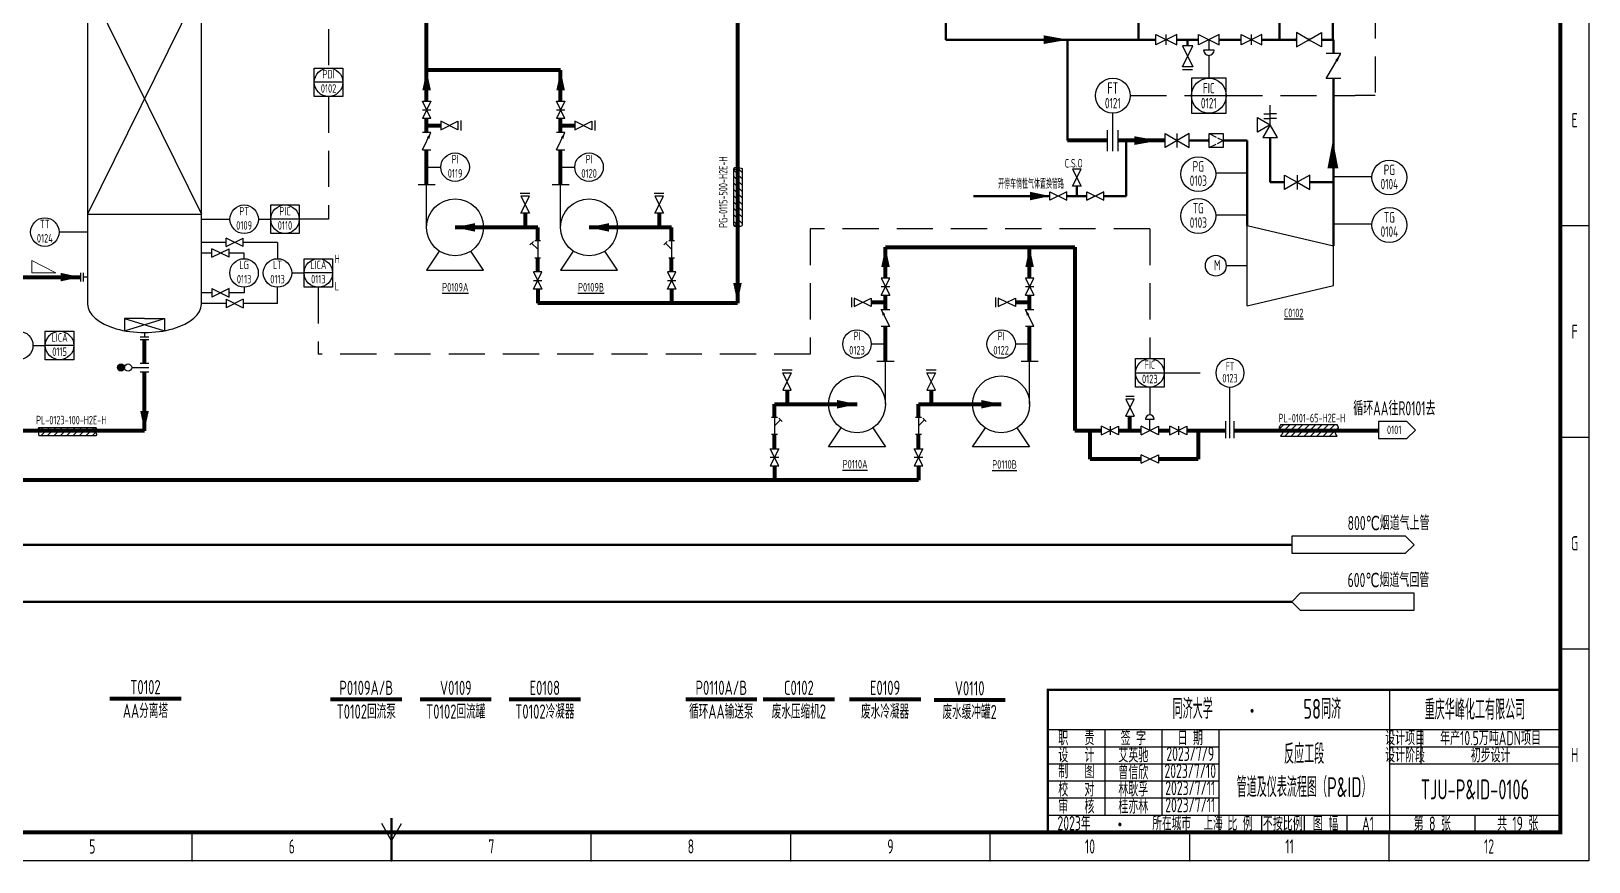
# Model space of a CAD drawing. Header units: millimetres. Extents: x 453 to 7190, y 523 to 4294.
# Drawn here: x 6643 to 7190, y 2905 to 3196 of the extents above; entities that cross this region are included whole.
import ezdxf
from ezdxf.enums import TextEntityAlignment as Align

# ---------------------------------------------------------------- set-up
doc = ezdxf.new("R2010")
doc.units = ezdxf.units.MM
doc.linetypes.add('DASHED', pattern=[19.05, 12.7, -6.35])
for name, color, linetype, lineweight in [('01-主物流线-粗实线', 134, 'Continuous', 80), ('01-文本 @ 1', 7, 'Continuous', 25), ('02-次要物流线-中粗线', 30, 'Continuous', 40), ('03-设备外轮廓线-细实线', 7, 'Continuous', 25), ('04-设备内部件-细实线', 170, 'Continuous', 25), ('05-图框与标题栏', 7, 'Continuous', 25), ('06-公用工程-中、低压蒸汽与凝水回管', 14, 'Continuous', 40), ('07-公用工程-氮气或空气与回管', 241, 'Continuous', 40), ('07-箭头', 7, 'Continuous', 25), ('09-文本', 7, 'Continuous', 25), ('10-流股接续标志', 7, 'Continuous', 25), ('10-阀门', 102, 'Continuous', 25), ('11-文本', 7, 'Continuous', 25), ('11-管道组合号', 50, 'Continuous', 15), ('12-仪表', 190, 'Continuous', 25), ('12-信号线', 226, 'DASHED', 25), ('12-设备位号线', 7, 'Continuous', 80), ('13-电动气动信号线', 226, 'DASHED', 25), ('14-箭头', 7, 'Continuous', 25), ('15-仪表', 190, 'Continuous', 25), ('15-文本', 7, 'Continuous', 15), ('15-文本 @ 1', 7, 'Continuous', 15), ('16-阀门与管件', 102, 'Continuous', 25), ('9-文本', 7, 'Continuous', 15), ('A主物流', 134, 'Continuous', 80), ('A仪表', 190, 'Continuous', 25), ('A控制线', 226, 'DASHED', 25), ('A设备轮廓', 7, 'Continuous', 25)]:
    doc.layers.add(name, color=color, linetype=linetype, lineweight=lineweight)
doc.layers.add('TITLE', color=7, linetype='Continuous')
doc.styles.add('3-gbcbig', font='gbenor.shx', dxfattribs={"width": 0.7, "height": 3, "bigfont": 'gbcbig.shx'})
doc.styles.add('5-gbcbig', font='gbenor.shx', dxfattribs={"width": 0.7, "height": 5, "bigfont": 'gbcbig.shx'})
doc.styles.add('7-gbcbig', font='gbenor.shx', dxfattribs={"width": 0.7, "height": 7, "bigfont": 'gbcbig.shx'})
doc.styles.add('EQ55', font='gbenor.shx', dxfattribs={"width": 0.75, "height": 5, "bigfont": 'gbcbig.shx'})
doc.styles.get("Standard").update_dxf_attribs({"font": 'arial.ttf'})
doc.styles.add('卷心菜', font='gbenor.shx', dxfattribs={"width": 0.75, "bigfont": 'gbcbig.shx'})
doc.styles.add('头号烷家', font='gbenor.shx', dxfattribs={"width": 0.75, "height": 3, "bigfont": 'gbcbig.shx'})
doc.styles.add('工程字', font='gbenor.shx', dxfattribs={"bigfont": 'gbcbig.shx'})

# ---------------------------------------------------------------- blocks, each defined once
blk = doc.blocks.new('管道组合号')
at = {"layer": '11-管道组合号', "style": '头号烷家', "width": 0.75}
blk.add_attdef('管道组合号', (-4.3, 3.13), '', height=3, dxfattribs=at)
blk = doc.blocks.new('就地安装仪表')
at = {"layer": '12-仪表', "ltscale": 0.25}
blk.add_circle((0, -5), 5, dxfattribs=at)
at = {"layer": '15-文本', "style": '工程字', "width": 0.75}
blk.add_attdef('仪表名称', text='', height=3, dxfattribs=at).set_placement((0, -4.29), align=Align.CENTER)
blk.add_attdef('仪表编号', text='', height=3, dxfattribs=at).set_placement((0, -5.39), align=Align.TOP_CENTER)
blk = doc.blocks.new('*U188')
at = {"layer": '10-阀门'}
ref = blk.add_blockref('就地安装仪表', (7063.63, 3081.38), dxfattribs=dict(at, xscale=-1))
ref.add_attrib('仪表名称', 'FT', dxfattribs={"layer": '15-文本 @ 1', "height": 3, "style": '工程字', "width": 0.75}).set_placement((7063.63, 3077.09), align=Align.CENTER)
ref.add_attrib('仪表编号', '0123', dxfattribs={"layer": '15-文本 @ 1', "height": 3, "style": '工程字', "width": 0.75}).set_placement((7063.63, 3075.99), align=Align.TOP_CENTER)
blk = doc.blocks.new('*U220')
at = {"layer": '13-电动气动信号线'}
ref = blk.add_blockref('就地安装仪表', (7052.5, 3152.22), dxfattribs=dict(at, xscale=1.22131819118647, yscale=1.22131819118647, zscale=1.22131819118647))
ref.add_attrib('仪表名称', 'PG', dxfattribs={"layer": '15-文本 @ 1', "height": 3.664, "style": '工程字', "width": 0.75}).set_placement((7052.5, 3146.99), align=Align.CENTER)
ref.add_attrib('仪表编号', '0103', dxfattribs={"layer": '15-文本 @ 1', "height": 3.664, "style": '工程字', "width": 0.75}).set_placement((7052.5, 3145.64), align=Align.TOP_CENTER)
blk = doc.blocks.new('*U221')
at = {"layer": '13-电动气动信号线'}
ref = blk.add_blockref('就地安装仪表', (7119.6, 3151.03), dxfattribs=dict(at, xscale=1.22131819118647, yscale=1.22131819118647, zscale=1.22131819118647))
ref.add_attrib('仪表名称', 'PG', dxfattribs={"layer": '15-文本 @ 1', "height": 3.664, "style": '工程字', "width": 0.75}).set_placement((7119.6, 3145.8), align=Align.CENTER)
ref.add_attrib('仪表编号', '0104', dxfattribs={"layer": '15-文本 @ 1', "height": 3.664, "style": '工程字', "width": 0.75}).set_placement((7119.6, 3144.45), align=Align.TOP_CENTER)
blk = doc.blocks.new('*U222')
at = {"layer": '13-电动气动信号线'}
ref = blk.add_blockref('就地安装仪表', (7052.5, 3137.52), dxfattribs=dict(at, xscale=1.22131819118647, yscale=1.22131819118647, zscale=1.22131819118647))
ref.add_attrib('仪表名称', 'TG', dxfattribs={"layer": '15-文本 @ 1', "height": 3.664, "style": '工程字', "width": 0.75}).set_placement((7052.5, 3132.28), align=Align.CENTER)
ref.add_attrib('仪表编号', '0103', dxfattribs={"layer": '15-文本 @ 1', "height": 3.664, "style": '工程字', "width": 0.75}).set_placement((7052.5, 3130.93), align=Align.TOP_CENTER)
blk = doc.blocks.new('*U223')
at = {"layer": '13-电动气动信号线'}
ref = blk.add_blockref('就地安装仪表', (7119.6, 3134.35), dxfattribs=dict(at, xscale=1.22131819118647, yscale=1.22131819118647, zscale=1.22131819118647))
ref.add_attrib('仪表名称', 'TG', dxfattribs={"layer": '15-文本 @ 1', "height": 3.664, "style": '工程字', "width": 0.75}).set_placement((7119.6, 3129.11), align=Align.CENTER)
ref.add_attrib('仪表编号', '0104', dxfattribs={"layer": '15-文本 @ 1', "height": 3.664, "style": '工程字', "width": 0.75}).set_placement((7119.6, 3127.76), align=Align.TOP_CENTER)
blk = doc.blocks.new('箭头')
at = {"layer": '07-箭头'}
blk.add_lwpolyline([(0, 0, 0, 2.5, 0), (-7, 0, 2.5, 2.5, 0)], format="xyseb", dxfattribs=at)

msp = doc.modelspace()

# ---------------------------------------------------------------- hatches: boundary and pattern name
at = {"layer": '16-阀门与管件'}
msp.add_hatch(color=256, dxfattribs=at).paths.add_polyline_path([(6675.38, 3078.22, 1), (6672.88, 3078.22, 1)])
at = {"layer": 'A设备轮廓', "ltscale": 0.25}
h = msp.add_hatch(dxfattribs=at)
h.set_pattern_fill('ANSI31', color=256, scale=0.5, angle=180, style=0)
h.set_pattern_definition([(225, (8921.2184, 5716.3418), (1.122532, -1.122532), [])])
edge = h.paths.add_edge_path()
edge.add_spline(control_points=[(7081.31, 3058.09), (7081.01, 3057.56), (7080.41, 3056.46), (7082.69, 3055.58), (7081.76, 3054.58), (7081.31, 3054.09)], knot_values=[0, 0, 0, 0, 1.52304, 3.144702, 4.721047, 4.721047, 4.721047, 4.721047], degree=3, periodic=0)
edge.add_line((7081.31, 3054.09), (7101.31, 3054.09))
edge.add_spline(control_points=[(7101.31, 3054.09), (7100.95, 3054.58), (7100.2, 3055.59), (7102.09, 3056.64), (7101.55, 3057.64), (7101.31, 3058.09)], knot_values=[0, 0, 0, 0, 1.52304, 3.144702, 4.487312, 4.487312, 4.487312, 4.487312], degree=3, periodic=0)
edge.add_line((7101.31, 3058.09), (7081.31, 3058.09))

# ---------------------------------------------------------------- linework, layer by layer
for p, q in [((6659.88, 3111.46), (6659.88, 3108.46)), ((6660.88, 3111.46), (6660.88, 3108.46)), ((6662.38, 3109.96), (6660.88, 3109.96)), ((6680.88, 3089.02), (6683.88, 3089.02)), ((6680.88, 3088.02), (6683.88, 3088.02)), ((6682.38, 3090.52), (6682.38, 3089.02)), ((7125.77, 3059.3), (7115.77, 3059.3)), ((7115.77, 3059.3), (7115.77, 3053.3)), ((7128.77, 3056.3), (7125.77, 3059.3)), ((7115.77, 3053.3), (7125.77, 3053.3)), ((7125.77, 3053.3), (7128.77, 3056.3))]:
    msp.add_line(p, q)
for points in [[(7099.74, 3148.14, 3.76, 0, 0), (7099.74, 3157.91, 0, 0, 0)], [(7099.8, 3148.14, 3.76, 0, 0), (7099.8, 3157.91, 0, 0, 0)]]:
    msp.add_lwpolyline(points, format="xyseb")
at = {"layer": '01-主物流线-粗实线'}
for p, q in [((6890.64, 3212.44), (6890.64, 3100.78)), ((6781.47, 3182.54), (6781.47, 3202.15)), ((7041.21, 3193.3), (7041.26, 3193.3)), ((7086.81, 3193.3), (7086.96, 3193.3)), ((7091.35, 3193.3), (7091.39, 3193.3)), ((6781.47, 3171.67), (6781.47, 3182.54)), ((6828.53, 3182.54), (6781.47, 3182.54)), ((6828.53, 3171.67), (6828.53, 3182.54)), ((6781.47, 3160.67), (6781.47, 3165.67)), ((6781.47, 3163.17), (6786.47, 3163.17)), ((6828.53, 3160.67), (6828.53, 3165.67)), ((6828.53, 3163.17), (6833.53, 3163.17)), ((6781.47, 3142.41), (6781.47, 3154.67)), ((6828.53, 3142.41), (6828.53, 3154.67)), ((6816.06, 3132.41), (6816.06, 3127.41)), ((6863.12, 3132.41), (6863.12, 3127.41)), ((6820.47, 3127.41), (6791.47, 3127.41)), ((6820.47, 3122.78), (6820.47, 3127.41)), ((6867.53, 3127.41), (6838.53, 3127.41)), ((6867.53, 3122.78), (6867.53, 3127.41)), ((6942.64, 3109.59), (6942.64, 3120.46)), ((6942.64, 3120.46), (6993.25, 3120.46)), ((6993.25, 3109.59), (6993.25, 3120.46)), ((6993.25, 3120.46), (7009.18, 3120.46)), ((7009.18, 3120.46), (7009.18, 3056.12)), ((6820.47, 3111.78), (6820.47, 3116.78)), ((6867.53, 3111.78), (6867.53, 3116.78)), ((6603.76, 3109.96), (6659.88, 3109.96)), ((6820.47, 3105.78), (6820.47, 3100.78)), ((6867.53, 3105.78), (6867.53, 3100.78)), ((6942.64, 3098.59), (6942.64, 3103.59)), ((6993.25, 3098.59), (6993.25, 3103.59)), ((6890.64, 3100.78), (6820.47, 3100.78)), ((6942.64, 3101.09), (6937.64, 3101.09)), ((6993.25, 3101.09), (6988.25, 3101.09)), ((6942.64, 3080.34), (6942.64, 3092.59)), ((6993.25, 3080.34), (6993.25, 3092.59)), ((6682.38, 3079.72), (6682.38, 3088.02)), ((6682.38, 3055.96), (6682.38, 3076.72)), ((6908.06, 3070.34), (6908.06, 3065.34)), ((6958.66, 3070.34), (6958.66, 3065.34)), ((6903.64, 3060.71), (6903.64, 3065.34)), ((6903.64, 3065.34), (6932.64, 3065.34)), ((6954.25, 3060.71), (6954.25, 3065.34)), ((6954.25, 3065.34), (6983.25, 3065.34)), ((7028.49, 3056.12), (7028.49, 3061.12)), ((6682.38, 3055.96), (6605.37, 3055.96)), ((6903.64, 3049.71), (6903.64, 3054.71)), ((6954.25, 3049.71), (6954.25, 3054.71)), ((7009.18, 3056.12), (7018.49, 3056.12)), ((7014.49, 3046.12), (7014.49, 3056.12)), ((7024.49, 3056.12), (7032.49, 3056.12)), ((7038.49, 3056.12), (7042.49, 3056.12)), ((7048.49, 3056.12), (7052.49, 3056.12)), ((7048.49, 3056.12), (7062.07, 3056.12)), ((7052.49, 3056.12), (7052.49, 3046.12)), ((7065.13, 3056.12), (7115.69, 3056.12)), ((6903.64, 3043.71), (6903.64, 3038.71)), ((6954.25, 3043.71), (6954.25, 3038.71)), ((7032.49, 3046.12), (7014.49, 3046.12)), ((7052.49, 3046.12), (7038.49, 3046.12)), ((6954.25, 3038.71), (6603.68, 3038.71))]:
    msp.add_line(p, q, dxfattribs=at)
at = {"layer": '02-次要物流线-中粗线'}
for p, q in [((6963.86, 3193.29), (6963.86, 3299.15)), ((7099.97, 3220.8), (7099.8, 3193.29)), ((7031.47, 3193.29), (7031.47, 3211.61)), ((7080.96, 3193.29), (7080.96, 3211.61)), ((7028.08, 3193.29), (6963.86, 3193.29)), ((7006.61, 3193.29), (7006.61, 3157.87)), ((7028.08, 3193.29), (7037.57, 3193.29)), ((7044.9, 3193.29), (7052.55, 3193.29)), ((7048.74, 3191.11), (7048.74, 3193.29)), ((7059.88, 3193.29), (7067.53, 3193.29)), ((7086.96, 3193.29), (7074.85, 3193.29)), ((7084.05, 3193.29), (7086.96, 3193.29)), ((7095.77, 3193.29), (7099.8, 3193.29)), ((7099.97, 3193.29), (7099.97, 3188.44)), ((7099.97, 3120.98), (7099.97, 3179.62)), ((7056.31, 3157.87), (7049.33, 3157.87)), ((7069.63, 3157.87), (7061.2, 3157.87)), ((7069.38, 3157.87), (7061.2, 3157.87)), ((7069.63, 3157.87), (7069.63, 3146.51)), ((7077.74, 3143.23), (7077.74, 3159.01)), ((7069.63, 3146.51), (7069.63, 3128.04)), ((7082.83, 3143.23), (7077.74, 3143.23)), ((7099.97, 3143.23), (7091.65, 3143.23))]:
    msp.add_line(p, q, dxfattribs=at)
at = {"layer": '02-次要物流线-中粗线', "lineweight": 80, "ltscale": 0.5}
for p, q in [((7020.65, 3157.87), (7006.61, 3157.87)), ((7040.87, 3157.87), (7024.31, 3157.87))]:
    msp.add_line(p, q, dxfattribs=at)
at = {"layer": '03-设备外轮廓线-细实线'}
for p, q in [((6662.38, 3335.52), (6662.38, 3100.52)), ((6702.38, 3100.52), (6702.38, 3335.52)), ((6778.47, 3142.41), (6784.47, 3142.41)), ((6781.47, 3127.41), (6781.47, 3142.41)), ((6825.53, 3142.41), (6831.53, 3142.41)), ((6828.53, 3127.41), (6828.53, 3142.41)), ((6785.93, 3119.09), (6781.47, 3112.41)), ((6801.47, 3112.41), (6797.02, 3119.09)), ((6832.99, 3119.09), (6828.53, 3112.41)), ((6848.53, 3112.41), (6844.08, 3119.09)), ((6781.47, 3112.41), (6801.47, 3112.41)), ((6828.53, 3112.41), (6848.53, 3112.41)), ((6945.64, 3080.34), (6939.64, 3080.34)), ((6942.64, 3065.34), (6942.64, 3080.34)), ((6996.25, 3080.34), (6990.25, 3080.34)), ((6993.25, 3065.34), (6993.25, 3080.34)), ((6922.64, 3050.34), (6927.09, 3057.02)), ((6938.19, 3057.02), (6942.64, 3050.34)), ((6973.25, 3050.34), (6977.7, 3057.02)), ((6988.79, 3057.02), (6993.25, 3050.34)), ((6942.64, 3050.34), (6922.64, 3050.34)), ((6993.25, 3050.34), (6973.25, 3050.34))]:
    msp.add_line(p, q, dxfattribs=at)
for centre in [(6791.47, 3127.41), (6838.53, 3127.41), (6932.64, 3065.34), (6983.25, 3065.34)]:
    msp.add_circle(centre, 10, dxfattribs=at)
msp.add_ellipse((6682.38, 3100.52), major_axis=(-20, 0), ratio=0.5, start_param=0, end_param=3.141593, dxfattribs=at)
at = {"layer": '04-设备内部件-细实线'}
for p, q in [((6662.38, 3213.05), (6702.38, 3132.01)), ((6702.38, 3213.05), (6662.38, 3132.01)), ((6662.38, 3132.01), (6702.38, 3132.01)), ((6682.38, 3095.42), (6675.38, 3095.42)), ((6675.38, 3095.42), (6675.38, 3091.15)), ((6675.38, 3091.15), (6689.38, 3095.42)), ((6675.38, 3095.42), (6689.38, 3091.15)), ((6682.38, 3095.42), (6689.38, 3095.42)), ((6689.38, 3095.42), (6689.38, 3091.15))]:
    msp.add_line(p, q, dxfattribs=at)
at = {"layer": '05-图框与标题栏'}
for p, q in [((7189.67, 3127.91), (7179.67, 3127.91)), ((7189.67, 3053.66), (7179.67, 3053.66)), ((7189.67, 2979.41), (7179.67, 2979.41)), ((7119.67, 2965.16), (7119.67, 2915.16)), ((6999.67, 2951.16), (7179.67, 2951.16)), ((7019.67, 2951.16), (7019.67, 2921.16)), ((7039.67, 2951.16), (7039.67, 2921.16)), ((7059.67, 2951.16), (7059.67, 2915.16)), ((7130.67, 2951.16), (7130.67, 2939.16)), ((6999.67, 2945.16), (7059.67, 2945.16)), ((7119.67, 2945.16), (7179.67, 2945.16)), ((6999.67, 2939.16), (7059.67, 2939.16)), ((7119.67, 2939.16), (7179.67, 2939.16)), ((6999.67, 2933.16), (7059.67, 2933.16)), ((6999.67, 2927.16), (7059.67, 2927.16)), ((6769.17, 2912.16), (6765.7, 2918.16)), ((6769.17, 2912.16), (6772.63, 2918.16)), ((6999.67, 2921.16), (7179.67, 2921.16)), ((7074.67, 2921.16), (7074.67, 2915.16)), ((7089.67, 2921.16), (7089.67, 2915.16)), ((7104.67, 2921.16), (7104.67, 2915.16)), ((7149.67, 2921.16), (7149.67, 2915.16)), ((6699.08, 2905.16), (6699.08, 2915.16)), ((6839.25, 2905.16), (6839.25, 2915.16)), ((6909.33, 2905.16), (6909.33, 2915.16)), ((6979.42, 2905.16), (6979.42, 2915.16)), ((7049.5, 2905.16), (7049.5, 2915.16)), ((7119.58, 2905.16), (7119.58, 2915.16))]:
    msp.add_line(p, q, dxfattribs=at)
at = {"layer": '05-图框与标题栏', "const_width": 1.4}
msp.add_lwpolyline([(6373.67, 3489.16), (6373.67, 2915.16), (7179.67, 2915.16), (7179.67, 3489.16)], close=True, dxfattribs=at)
at = {"layer": '05-图框与标题栏', "const_width": 0.8}
for points in [[(7179.67, 2965.16), (6999.67, 2965.16), (6999.67, 2915.16)], [(6769.17, 2905.16), (6769.17, 2920.16)]]:
    msp.add_lwpolyline(points, dxfattribs=at)
at = {"layer": '05-图框与标题栏'}
for p in [(7189.67, 3127.91), (7189.67, 3053.66), (7189.67, 2979.41), (6699.08, 2905.16), (6769.17, 2905.16), (6839.25, 2905.16), (6909.33, 2905.16), (6979.42, 2905.16), (7049.5, 2905.16), (7119.58, 2905.16)]:
    msp.add_point(p, dxfattribs=at)
at = {"layer": '06-公用工程-中、低压蒸汽与凝水回管'}
for p, q in [((6466.26, 3016.05), (7085.32, 3016.05)), ((6466.26, 2996.05), (7085.32, 2996.05))]:
    msp.add_line(p, q, dxfattribs=at)
at = {"layer": '07-公用工程-氮气或空气与回管'}
for p, q in [((7027.2, 3157.87), (7027.2, 3138.41)), ((7009.85, 3138.41), (7009.85, 3141.9)), ((6973.52, 3138.41), (7000.36, 3138.41)), ((7006.36, 3138.41), (7013.34, 3138.41)), ((7019.34, 3138.41), (7027.2, 3138.41))]:
    msp.add_line(p, q, dxfattribs=at)
at = {"layer": '10-流股接续标志'}
for p, q in [((7125.32, 3019.05), (7085.32, 3019.05)), ((7085.32, 3019.05), (7085.32, 3013.05)), ((7128.32, 3016.05), (7125.32, 3019.05)), ((7125.32, 3013.05), (7128.32, 3016.05)), ((7085.32, 3013.05), (7125.32, 3013.05)), ((7088.32, 2999.05), (7085.32, 2996.05)), ((7128.32, 2999.05), (7088.32, 2999.05)), ((7128.32, 2993.05), (7128.32, 2999.05)), ((7085.32, 2996.05), (7088.32, 2993.05)), ((7088.32, 2993.05), (7128.32, 2993.05))]:
    msp.add_line(p, q, dxfattribs=at)
at = {"layer": '10-阀门'}
for p, q in [((7044.9, 3195.12), (7037.57, 3191.46)), ((7037.57, 3191.46), (7037.57, 3195.12)), ((7037.57, 3195.12), (7044.9, 3191.46)), ((7041.24, 3191.46), (7041.24, 3195.12)), ((7044.9, 3191.46), (7044.9, 3195.12)), ((7059.88, 3195.12), (7052.55, 3191.46)), ((7052.55, 3191.46), (7052.55, 3195.12)), ((7052.55, 3195.12), (7059.88, 3191.46)), ((7059.88, 3191.46), (7059.88, 3195.12)), ((7067.53, 3195.12), (7074.85, 3191.46)), ((7074.85, 3195.12), (7067.53, 3191.46)), ((7067.53, 3191.46), (7067.53, 3195.12)), ((7071.19, 3191.46), (7071.19, 3195.12)), ((7074.85, 3191.46), (7074.85, 3195.12)), ((7046.91, 3191.11), (7050.57, 3183.78)), ((7046.91, 3183.78), (7050.57, 3191.11)), ((7050.57, 3191.11), (7046.91, 3191.11)), ((7058.05, 3189.62), (7054.38, 3189.62)), ((7056.21, 3193.29), (7056.21, 3189.62)), ((7050.57, 3183.78), (7046.91, 3183.78)), ((7077.74, 3163.41), (7077.74, 3170.29)), ((7075.53, 3167.24), (7077.74, 3167.24)), ((7075.53, 3165.64), (7077.74, 3165.64)), ((7079.95, 3167.24), (7077.74, 3167.24)), ((7079.95, 3165.64), (7077.74, 3165.64)), ((7040.87, 3160.31), (7049.33, 3155.43)), ((7049.33, 3160.31), (7040.87, 3155.43)), ((7040.87, 3155.43), (7040.87, 3160.31)), ((7045.1, 3155.43), (7045.1, 3160.31)), ((7049.33, 3155.43), (7049.33, 3160.31)), ((7056.31, 3155.43), (7056.31, 3160.31)), ((7056.31, 3160.31), (7061.2, 3160.31)), ((7056.31, 3160.31), (7058.75, 3159.09)), ((7059.25, 3158.84), (7061.2, 3157.87)), ((7059.25, 3156.89), (7061.2, 3157.87)), ((7061.2, 3160.31), (7061.2, 3155.43)), ((7056.31, 3155.43), (7058.75, 3156.65)), ((7061.2, 3155.43), (7056.31, 3155.43)), ((7087.24, 3145.78), (7087.24, 3140.69))]:
    msp.add_line(p, q, dxfattribs=at)
for points in [[(7086.96, 3190.74), (7091.37, 3193.29), (7086.96, 3195.83)], [(7095.77, 3190.74), (7091.37, 3193.29), (7095.77, 3195.83)], [(7073.33, 3165.96), (7077.74, 3163.41), (7073.33, 3160.87)], [(7080.29, 3159.01), (7077.74, 3163.41), (7075.19, 3159.01)], [(7082.83, 3145.78), (7087.24, 3143.23), (7082.83, 3140.69)], [(7091.65, 3145.78), (7087.24, 3143.23), (7091.65, 3140.69)]]:
    msp.add_lwpolyline(points, close=True, dxfattribs=at)
for points in [[(7099.97, 3184.03), (7102.52, 3188.44), (7097.43, 3188.44)], [(7102.52, 3179.62), (7097.43, 3179.62), (7099.97, 3184.03)]]:
    msp.add_lwpolyline(points, dxfattribs=at)
msp.add_lwpolyline([(7101.04, 3185.87, 0.977, 0, 0), (7102.52, 3188.44, 0, 0, 0)], format="xyseb", dxfattribs=at)
msp.add_arc((7056.21, 3189.62), 1.83, 180, 0, dxfattribs=at)
at = {"layer": '11-文本'}
for p, q in [((6889.32, 3128.04), (6889.32, 3148.04)), ((6892.32, 3144.48), (6889.32, 3147.48)), ((6892.32, 3146.73), (6891.03, 3148)), ((6892.32, 3148.04), (6892.32, 3128.04)), ((6892.32, 3142.24), (6889.32, 3145.24)), ((6892.32, 3139.99), (6889.32, 3142.99)), ((6892.32, 3137.75), (6889.32, 3140.75)), ((6892.32, 3135.5), (6889.32, 3138.5)), ((6892.32, 3133.26), (6889.32, 3136.26)), ((6892.32, 3131.01), (6889.32, 3134.01)), ((6892.32, 3128.77), (6889.32, 3131.77)), ((6890.41, 3128.42), (6889.32, 3129.52)), ((6645.29, 3057.23), (6665.29, 3057.23)), ((6665.29, 3054.23), (6645.29, 3054.23)), ((6645.67, 3056.14), (6646.76, 3057.23)), ((6646.01, 3054.23), (6649.01, 3057.23)), ((6648.25, 3054.23), (6651.25, 3057.23)), ((6650.5, 3054.23), (6653.5, 3057.23)), ((6652.74, 3054.23), (6655.74, 3057.23)), ((6654.99, 3054.23), (6657.99, 3057.23)), ((6657.23, 3054.23), (6660.23, 3057.23)), ((6659.48, 3054.23), (6662.48, 3057.23)), ((6661.72, 3054.23), (6664.72, 3057.23)), ((6663.97, 3054.23), (6665.24, 3055.52))]:
    msp.add_line(p, q, dxfattribs=at)
for centre, radius, start, end in [((6890.15, 3146.95), 1.37, 49.9929, 127.2624), ((6890.29, 3129.19), 1.5, 229.5631, 305.9037), ((6646.43, 3056.26), 1.5, 139.5631, 215.9037), ((6664.19, 3056.4), 1.37, 319.9929, 37.2624)]:
    msp.add_arc(centre, radius, start, end, dxfattribs=at)
for points in [[(6889.32, 3148.04), (6889.79, 3147.69), (6890.71, 3147.52), (6891.43, 3148.5), (6892.14, 3148.22), (6892.32, 3148.04)], [(6665.29, 3057.23), (6664.93, 3056.76), (6664.77, 3055.84), (6665.75, 3055.12), (6665.46, 3054.41), (6665.29, 3054.23)]]:
    msp.add_open_spline(points, degree=3, knots=[0, 0, 0, 0, 1.367527, 2.619727, 3.553416, 3.553416, 3.553416, 3.553416], dxfattribs=at)
for points in [[(6889.32, 3128.04), (6890.47, 3128.4), (6891.4, 3127.86), (6892.32, 3128.04)], [(6645.29, 3057.23), (6645.65, 3056.08), (6645.11, 3055.14), (6645.29, 3054.23)]]:
    msp.add_spline(points, degree=3, dxfattribs=at)
at = {"layer": '11-管道组合号'}
for p, q in [((6642.77, 3111.44), (6642.77, 3115.74)), ((6642.77, 3115.74), (6651.27, 3111.44)), ((6651.27, 3111.44), (6642.77, 3111.44))]:
    msp.add_line(p, q, dxfattribs=at)
at = {"layer": '12-仪表'}
for p, q in [((7056.21, 3187.79), (7056.22, 3179.75)), ((7035.49, 3071.38), (7035.49, 3061.62)), ((7063.63, 3053.4), (7063.63, 3071.38)), ((7062.13, 3053.4), (7062.13, 3059.4)), ((7065.13, 3053.4), (7065.13, 3059.4))]:
    msp.add_line(p, q, dxfattribs=at)
at = {"layer": '12-信号线'}
for p, q in [((6747.03, 3368.46), (6747.03, 3183.35)), ((7114.62, 3244.55), (7114.62, 3173.65)), ((6747.03, 3173.35), (6747.03, 3130.28)), ((7062.32, 3173.65), (7107.55, 3173.65)), ((7114.62, 3173.65), (7107.55, 3173.65)), ((6722.38, 3130.28), (6726.72, 3130.28)), ((6747.03, 3130.28), (6737.03, 3130.28)), ((6734.1, 3111.42), (6738.43, 3111.42)), ((6743.43, 3106.42), (6743.43, 3082.92)), ((6916.23, 3082.92), (6743.43, 3082.92))]:
    msp.add_line(p, q, dxfattribs=at)
at = {"layer": '12-设备位号线'}
for p, q in [((6695.21, 2961.93), (6670.21, 2961.93)), ((6772.76, 2961.68), (6747.76, 2961.68)), ((6804.18, 2961.68), (6779.18, 2961.68)), ((6835.48, 2961.68), (6810.48, 2961.68)), ((6897.47, 2961.68), (6872.47, 2961.68)), ((6924.71, 2961.68), (6899.71, 2961.68)), ((6954.99, 2961.68), (6929.99, 2961.68)), ((6984.69, 2961.51), (6959.69, 2961.51))]:
    msp.add_line(p, q, dxfattribs=at)
at = {"layer": '13-电动气动信号线'}
for p, q in [((6916.23, 3126.85), (6916.23, 3082.92)), ((7035.49, 3126.85), (6916.23, 3126.85)), ((7035.49, 3126.85), (7035.49, 3081.38)), ((7040.49, 3076.38), (7058.63, 3076.38))]:
    msp.add_line(p, q, dxfattribs=at)
at = {"layer": '14-箭头'}
for points in [[(6781.47, 3182.54, 0, 3, 0), (6781.47, 3175.54, 3, 3, 0)], [(6828.53, 3182.54, 0, 3, 0), (6828.53, 3175.54, 3, 3, 0)], [(7000.36, 3138.41, 0, 3, 0), (6993.36, 3138.41, 3, 3, 0)], [(6791.47, 3127.41, 0, 3, 0), (6798.47, 3127.41, 3, 3, 0)], [(6838.53, 3127.41, 0, 3, 0), (6845.53, 3127.41, 3, 3, 0)], [(6942.64, 3120.46, 0, 3, 0), (6942.64, 3113.46, 3, 3, 0)], [(6993.25, 3120.46, 0, 3, 0), (6993.25, 3113.46, 3, 3, 0)], [(6659.88, 3109.96, 0, 3, 0), (6652.88, 3109.96, 3, 3, 0)], [(6890.64, 3100.93, 0, 3, 0), (6890.64, 3107.93, 3, 3, 0)], [(6682.38, 3055.96, 0, 3, 0), (6682.38, 3062.96, 3, 3, 0)], [(6932.64, 3065.34, 0, 3, 0), (6925.64, 3065.34, 3, 3, 0)], [(6983.25, 3065.34, 0, 3, 0), (6976.25, 3065.34, 3, 3, 0)]]:
    msp.add_lwpolyline(points, format="xyseb", dxfattribs=at)
at = {"layer": '15-仪表'}
for p, q in [((6742.03, 3173.35), (6742.03, 3183.35)), ((6742.03, 3183.35), (6752.03, 3183.35)), ((6752.03, 3183.35), (6752.03, 3173.35)), ((6752.03, 3178.35), (6742.03, 3178.35)), ((6752.03, 3173.35), (6742.03, 3173.35)), ((6781.47, 3148.54), (6786.47, 3148.54)), ((6828.53, 3148.54), (6833.53, 3148.54)), ((6726.72, 3125.28), (6726.72, 3135.28)), ((6726.72, 3135.28), (6736.72, 3135.28)), ((6736.72, 3135.28), (6736.72, 3125.28)), ((6702.38, 3130.28), (6712.38, 3130.28)), ((6736.72, 3130.28), (6726.72, 3130.28)), ((6662.38, 3125.76), (6652.38, 3125.76)), ((6736.72, 3125.28), (6726.72, 3125.28)), ((6711.07, 3122.15), (6702.38, 3122.15)), ((6729.1, 3122.15), (6717.07, 3122.15)), ((6729.1, 3122.15), (6717.07, 3122.15)), ((6729.1, 3122.15), (6729.1, 3116.42)), ((6706.06, 3118.42), (6702.38, 3118.42)), ((6717.36, 3118.42), (6712.06, 3118.42)), ((6717.36, 3116.42), (6717.36, 3118.42)), ((6738.43, 3106.42), (6738.43, 3116.42)), ((6738.43, 3116.42), (6748.43, 3116.42)), ((6748.43, 3116.42), (6748.43, 3106.42)), ((6748.43, 3111.42), (6738.43, 3111.42)), ((6706.06, 3104.42), (6702.38, 3104.42)), ((6717.36, 3104.42), (6712.06, 3104.42)), ((6717.36, 3106.42), (6717.36, 3104.42)), ((6729.1, 3100.7), (6729.1, 3106.42)), ((6748.43, 3106.42), (6738.43, 3106.42)), ((6711.07, 3100.7), (6702.38, 3100.7)), ((6729.1, 3100.7), (6717.07, 3100.7)), ((6643.21, 3085.97), (6647.55, 3085.97)), ((6647.55, 3080.97), (6647.55, 3090.97)), ((6647.55, 3090.97), (6657.55, 3090.97)), ((6657.55, 3085.97), (6647.55, 3085.97)), ((6657.55, 3090.97), (6657.55, 3080.97)), ((6942.64, 3086.46), (6937.64, 3086.46)), ((6993.25, 3086.46), (6988.25, 3086.46)), ((6657.55, 3080.97), (6647.55, 3080.97)), ((7030.49, 3076.38), (7030.49, 3081.38)), ((7030.49, 3081.38), (7040.49, 3081.38)), ((7040.49, 3081.38), (7040.49, 3071.38)), ((7030.49, 3071.38), (7030.49, 3076.38)), ((7030.49, 3076.38), (7040.49, 3076.38)), ((7040.49, 3071.38), (7030.49, 3071.38))]:
    msp.add_line(p, q, dxfattribs=at)
for centre in [(6747.03, 3178.35), (6791.47, 3148.54), (6838.53, 3148.54), (6717.38, 3130.28), (6731.72, 3130.28), (6647.38, 3125.76), (6717.36, 3111.42), (6729.1, 3111.42), (6743.43, 3111.42), (6932.64, 3086.46), (6983.25, 3086.46), (6638.21, 3085.97), (6652.55, 3085.97), (7035.49, 3076.38)]:
    msp.add_circle(centre, 5, dxfattribs=at)
at = {"layer": '16-阀门与管件'}
for p, q in [((7050.42, 3182.69), (7046.96, 3182.69)), ((6782.97, 3165.67), (6779.97, 3171.67)), ((6779.97, 3171.67), (6782.97, 3171.67)), ((6782.97, 3171.67), (6779.97, 3165.67)), ((6779.97, 3168.67), (6782.97, 3168.67)), ((6830.03, 3165.67), (6827.03, 3171.67)), ((6827.03, 3171.67), (6830.03, 3171.67)), ((6830.03, 3171.67), (6827.03, 3165.67)), ((6827.03, 3168.67), (6830.03, 3168.67)), ((6782.97, 3165.67), (6779.97, 3165.67)), ((6786.47, 3161.67), (6792.47, 3164.67)), ((6792.47, 3161.67), (6786.47, 3164.67)), ((6786.47, 3164.67), (6786.47, 3161.67)), ((6792.47, 3164.67), (6792.47, 3161.67)), ((6793.47, 3164.93), (6793.47, 3161.47)), ((6830.03, 3165.67), (6827.03, 3165.67)), ((6833.53, 3161.67), (6839.53, 3164.67)), ((6839.53, 3161.67), (6833.53, 3164.67)), ((6833.53, 3164.67), (6833.53, 3161.67)), ((6839.53, 3164.67), (6839.53, 3161.67)), ((6840.53, 3164.93), (6840.53, 3161.47)), ((6779.97, 3154.67), (6782.97, 3160.67)), ((6782.97, 3160.67), (6779.97, 3160.67)), ((6827.03, 3154.67), (6830.03, 3160.67)), ((6830.03, 3160.67), (6827.03, 3160.67)), ((6779.97, 3154.67), (6782.97, 3154.67)), ((6827.03, 3154.67), (6830.03, 3154.67)), ((7008.35, 3141.9), (7011.35, 3147.9)), ((7008.35, 3147.9), (7011.35, 3141.9)), ((7011.35, 3147.9), (7008.35, 3147.9)), ((7011.35, 3141.9), (7008.35, 3141.9)), ((6814.3, 3139.41), (6817.76, 3139.41)), ((6814.56, 3132.41), (6817.56, 3138.41)), ((6817.56, 3138.41), (6814.56, 3138.41)), ((6814.56, 3138.41), (6817.56, 3132.41)), ((6861.36, 3139.41), (6864.82, 3139.41)), ((6861.62, 3132.41), (6864.62, 3138.41)), ((6864.62, 3138.41), (6861.62, 3138.41)), ((6861.62, 3138.41), (6864.62, 3132.41)), ((7006.36, 3139.91), (7000.36, 3136.91)), ((7000.36, 3136.91), (7000.36, 3139.91)), ((7000.36, 3139.91), (7006.36, 3136.91)), ((7006.36, 3136.91), (7006.36, 3139.91)), ((7019.34, 3139.91), (7013.34, 3136.91)), ((7013.34, 3136.91), (7013.34, 3139.91)), ((7013.34, 3139.91), (7019.34, 3136.91)), ((7013.34, 3136.91), (7019.34, 3139.91)), ((7019.34, 3136.91), (7019.34, 3139.91)), ((6817.56, 3132.41), (6814.56, 3132.41)), ((6864.62, 3132.41), (6861.62, 3132.41)), ((6706.06, 3116.92), (6706.06, 3119.92)), ((6706.06, 3116.92), (6712.06, 3119.92)), ((6712.06, 3116.92), (6706.06, 3119.92)), ((6711.07, 3120.65), (6711.07, 3123.65)), ((6711.07, 3120.65), (6717.07, 3123.65)), ((6717.07, 3120.65), (6711.07, 3123.65)), ((6712.06, 3116.92), (6712.06, 3119.92)), ((6717.07, 3120.65), (6717.07, 3123.65)), ((6817.76, 3121.31), (6818.95, 3122.5)), ((6820.47, 3119.78), (6818.35, 3121.91)), ((6819.42, 3122.78), (6821.52, 3122.78)), ((6820.47, 3122.78), (6820.47, 3116.78)), ((6864.82, 3121.31), (6866.01, 3122.5)), ((6867.53, 3119.78), (6865.41, 3121.91)), ((6866.48, 3122.78), (6868.58, 3122.78)), ((6867.53, 3122.78), (6867.53, 3116.78)), ((6819.42, 3116.78), (6821.52, 3116.78)), ((6866.48, 3116.78), (6868.58, 3116.78)), ((6821.97, 3111.78), (6818.97, 3111.78)), ((6818.97, 3111.78), (6821.97, 3105.78)), ((6818.97, 3105.78), (6821.97, 3111.78)), ((6818.97, 3108.78), (6821.97, 3108.78)), ((6869.03, 3111.78), (6866.03, 3111.78)), ((6866.03, 3111.78), (6869.03, 3105.78)), ((6866.03, 3105.78), (6869.03, 3111.78)), ((6866.03, 3108.78), (6869.03, 3108.78)), ((6941.14, 3103.59), (6944.14, 3109.59)), ((6944.14, 3109.59), (6941.14, 3109.59)), ((6941.14, 3109.59), (6944.14, 3103.59)), ((6991.75, 3103.59), (6994.75, 3109.59)), ((6994.75, 3109.59), (6991.75, 3109.59)), ((6991.75, 3109.59), (6994.75, 3103.59)), ((6706.06, 3105.92), (6706.06, 3102.92)), ((6706.06, 3105.92), (6712.06, 3102.92)), ((6712.06, 3105.92), (6706.06, 3102.92)), ((6711.07, 3102.2), (6711.07, 3099.2)), ((6711.07, 3102.2), (6717.07, 3099.2)), ((6717.07, 3102.2), (6711.07, 3099.2)), ((6712.06, 3102.92), (6712.06, 3105.92)), ((6717.07, 3102.2), (6717.07, 3099.2)), ((6821.97, 3105.78), (6818.97, 3105.78)), ((6869.03, 3105.78), (6866.03, 3105.78)), ((6930.64, 3102.85), (6930.64, 3099.39)), ((6937.64, 3099.59), (6931.64, 3102.59)), ((6931.64, 3102.59), (6931.64, 3099.59)), ((6931.64, 3099.59), (6937.64, 3102.59)), ((6937.64, 3102.59), (6937.64, 3099.59)), ((6944.14, 3106.59), (6941.14, 3106.59)), ((6941.14, 3103.59), (6944.14, 3103.59)), ((6981.25, 3102.85), (6981.25, 3099.39)), ((6988.25, 3099.59), (6982.25, 3102.59)), ((6982.25, 3102.59), (6982.25, 3099.59)), ((6982.25, 3099.59), (6988.25, 3102.59)), ((6988.25, 3102.59), (6988.25, 3099.59)), ((6994.75, 3106.59), (6991.75, 3106.59)), ((6991.75, 3103.59), (6994.75, 3103.59)), ((6944.14, 3092.59), (6941.14, 3098.59)), ((6941.14, 3098.59), (6944.14, 3098.59)), ((6994.75, 3092.59), (6991.75, 3098.59)), ((6991.75, 3098.59), (6994.75, 3098.59)), ((6944.14, 3092.59), (6941.14, 3092.59)), ((6994.75, 3092.59), (6991.75, 3092.59)), ((6677.88, 3078.22), (6683.88, 3078.22)), ((6680.88, 3079.72), (6683.88, 3079.72)), ((6680.88, 3076.72), (6683.88, 3076.72)), ((6909.82, 3077.34), (6906.35, 3077.34)), ((6909.56, 3070.34), (6906.56, 3076.34)), ((6906.56, 3076.34), (6909.56, 3076.34)), ((6909.56, 3076.34), (6906.56, 3070.34)), ((6960.42, 3077.34), (6956.96, 3077.34)), ((6960.16, 3070.34), (6957.16, 3076.34)), ((6957.16, 3076.34), (6960.16, 3076.34)), ((6960.16, 3076.34), (6957.16, 3070.34)), ((6906.56, 3070.34), (6909.56, 3070.34)), ((6957.16, 3070.34), (6960.16, 3070.34)), ((7029.99, 3068.12), (7026.99, 3068.12)), ((7029.99, 3067.12), (7026.99, 3067.12)), ((7026.99, 3067.12), (7029.99, 3061.12)), ((7026.99, 3061.12), (7029.99, 3067.12)), ((6904.69, 3060.71), (6902.59, 3060.71)), ((6903.64, 3060.71), (6903.64, 3054.71)), ((6903.64, 3057.71), (6905.76, 3059.83)), ((6906.35, 3059.23), (6905.17, 3060.42)), ((6955.3, 3060.71), (6953.2, 3060.71)), ((6954.25, 3060.71), (6954.25, 3054.71)), ((6954.25, 3057.71), (6956.37, 3059.83)), ((6956.96, 3059.23), (6955.77, 3060.42)), ((7026.99, 3061.12), (7029.99, 3061.12)), ((7033.99, 3060.12), (7036.99, 3060.12)), ((7035.49, 3056.12), (7035.49, 3060.12)), ((6904.69, 3054.71), (6902.59, 3054.71)), ((6955.3, 3054.71), (6953.2, 3054.71)), ((7018.49, 3054.62), (7018.49, 3057.62)), ((7018.49, 3054.62), (7024.49, 3057.62)), ((7024.49, 3054.62), (7018.49, 3057.62)), ((7021.49, 3057.62), (7021.49, 3054.62)), ((7024.49, 3057.62), (7024.49, 3054.62)), ((7032.49, 3054.62), (7032.49, 3057.62)), ((7032.49, 3054.62), (7038.49, 3057.62)), ((7038.49, 3054.62), (7032.49, 3057.62)), ((7038.49, 3057.62), (7038.49, 3054.62)), ((7042.49, 3054.62), (7042.49, 3057.62)), ((7042.49, 3054.62), (7048.49, 3057.62)), ((7048.49, 3054.62), (7042.49, 3057.62)), ((7045.49, 3057.62), (7045.49, 3054.62)), ((7048.49, 3057.62), (7048.49, 3054.62)), ((6902.14, 3049.71), (6905.14, 3049.71)), ((6905.14, 3049.71), (6902.14, 3043.71)), ((6905.14, 3043.71), (6902.14, 3049.71)), ((6952.75, 3049.71), (6955.75, 3049.71)), ((6955.75, 3049.71), (6952.75, 3043.71)), ((6955.75, 3043.71), (6952.75, 3049.71)), ((7032.49, 3044.62), (7032.49, 3047.62)), ((7032.49, 3044.62), (7038.49, 3047.62)), ((7038.49, 3044.62), (7032.49, 3047.62)), ((7038.49, 3047.62), (7038.49, 3044.62)), ((6905.14, 3046.71), (6902.14, 3046.71)), ((6902.14, 3043.71), (6905.14, 3043.71)), ((6955.75, 3046.71), (6952.75, 3046.71)), ((6952.75, 3043.71), (6955.75, 3043.71))]:
    msp.add_line(p, q, dxfattribs=at)
at = {"layer": '16-阀门与管件', "color": 3}
for points in [[(6782.02, 3158.76, 1, 0, 0), (6782.97, 3160.67, 0, 0, 0)], [(6829.08, 3158.76, 1, 0, 0), (6830.03, 3160.67, 0, 0, 0)], [(6942.09, 3096.68, 1, 0, 0), (6941.14, 3098.59, 0, 0, 0)], [(6992.7, 3096.68, 1, 0, 0), (6991.75, 3098.59, 0, 0, 0)]]:
    msp.add_lwpolyline(points, format="xyseb", dxfattribs=at)
at = {"layer": '16-阀门与管件'}
for centre in [(6674.13, 3078.22), (6676.63, 3078.22)]:
    msp.add_circle(centre, 1.25, dxfattribs=at)
msp.add_arc((7035.49, 3060.12), 1.5, 0, 180, dxfattribs=at)
at = {"layer": 'A主物流'}
msp.add_line((7056.31, 3157.87), (7055.95, 3157.87), dxfattribs=at)
at = {"layer": 'A仪表'}
for p, q in [((7050.11, 3173.65), (7062.32, 3173.65)), ((7022.48, 3154.2), (7022.48, 3167.54)), ((7020.65, 3154.2), (7020.65, 3161.53)), ((7024.31, 3154.2), (7024.31, 3161.53)), ((7069.63, 3146.39), (7058.61, 3146.39)), ((7113.5, 3145.2), (7099.97, 3145.2)), ((7069.63, 3131.68), (7058.61, 3131.68)), ((7113.5, 3128.51), (7099.97, 3128.51))]:
    msp.add_line(p, q, dxfattribs=at)
msp.add_lwpolyline([(7050.11, 3167.54), (7062.32, 3167.54), (7062.33, 3179.75), (7050.11, 3179.75)], close=True, dxfattribs=at)
for centre in [(7022.48, 3173.65), (7056.21, 3173.65)]:
    msp.add_circle(centre, 6.11, dxfattribs=at)
at = {"layer": 'A控制线'}
msp.add_line((7028.58, 3173.65), (7050.11, 3173.65), dxfattribs=at)
at = {"layer": 'A设备轮廓'}
for p, q in [((7069.63, 3099.9), (7069.63, 3128.04)), ((7069.63, 3128.04), (7099.97, 3120.98)), ((7099.97, 3106.97), (7099.97, 3120.98)), ((7069.63, 3113.97), (7062.3, 3113.97)), ((7069.63, 3099.9), (7099.97, 3106.97))]:
    msp.add_line(p, q, dxfattribs=at)
at = {"layer": 'A设备轮廓', "ltscale": 0.25}
for p, q in [((7101.31, 3058.09), (7081.31, 3058.09)), ((7081.31, 3054.09), (7101.31, 3054.09))]:
    msp.add_line(p, q, dxfattribs=at)
at = {"layer": 'A设备轮廓'}
msp.add_circle((7058.64, 3113.97), 3.66, dxfattribs=at)
at = {"layer": 'A设备轮廓', "ltscale": 0.25}
for points in [[(7081.31, 3058.09), (7080.93, 3056.61), (7082.07, 3055.47), (7081.31, 3054.09)], [(7101.31, 3054.09), (7100.71, 3055.49), (7101.67, 3056.8), (7101.31, 3058.09)]]:
    msp.add_spline(points, degree=3, dxfattribs=at)
at = {"layer": 'TITLE'}
for p, q in [((7189.67, 3499.16), (7189.67, 2905.16)), ((7189.67, 2905.16), (6348.67, 2905.16))]:
    msp.add_line(p, q, dxfattribs=at)
msp.add_lwpolyline([(6348.67, 3499.16), (7189.67, 3499.16), (7189.67, 2905.16), (6348.67, 2905.16)], close=True, dxfattribs=at)

# ---------------------------------------------------------------- block references
at = {"layer": '01-主物流线-粗实线'}
for name in ['*U220', '*U221', '*U222', '*U223', '*U188']:
    msp.add_blockref(name, (0, 0), dxfattribs=at)
at = {"layer": '11-管道组合号', "rotation": 90}
msp.add_blockref('管道组合号', (6890.27, 3131.55), dxfattribs=at).add_auto_attribs({'管道组合号': 'PG-0115-500-H2E-H'})
at = {"layer": '11-管道组合号'}
for p, values in [((6648.63, 3055.15), {'管道组合号': 'PL-0123-100-H2E-H'}), ((7085, 3055.87), {'管道组合号': 'PL-0101-65-H2E-H'})]:
    msp.add_blockref('管道组合号', p, dxfattribs=at).add_auto_attribs(values)
at = {"layer": '13-电动气动信号线', "xscale": 1.22131819118647, "yscale": 1.22131819118647, "zscale": 1.22131819118647}
for p in [(7006.74, 3193.29), (7038.59, 3157.87)]:
    msp.add_blockref('箭头', p, dxfattribs=at)

# ---------------------------------------------------------------- texts
at = {"char_height": 3, "width": 6.4536, "attachment_point": 3, "style": '3-gbcbig'}
for s, insert in [('H', (6750.98, 3117.86)), ('L', (6750.74, 3108.3))]:
    msp.add_mtext(s, dxfattribs=dict(at, insert=insert))
at = {"char_height": 3, "attachment_point": 5, "style": '3-gbcbig'}
for s, insert in [('{\\LP0109A}', (6791.53, 3106.4)), ('{\\LP0109B}', (6839.21, 3106.39)), ('{\\LP0110A}', (6931.96, 3044.31)), ('{\\LP0110B}', (6984.44, 3044.22))]:
    msp.add_mtext_dynamic_manual_height_columns(s, width=12.7249, gutter_width=35, heights=[12.14], dxfattribs=dict(at, insert=insert))
at = {"layer": '01-文本 @ 1', "insert": (7086.01, 3097.39), "char_height": 3, "attachment_point": 5, "style": 'EQ55'}
msp.add_mtext_dynamic_manual_height_columns('{\\LC0102}', width=28.0799, gutter_width=25, heights=[2.5], dxfattribs=at)
at = {"layer": '05-图框与标题栏', "attachment_point": 5}
for s, width, heights, insert, char_height, style in [('E', 10, [0], (7184.67, 3165.03), 5, '5-gbcbig'), ('F', 10, [0], (7184.67, 3090.78), 5, '5-gbcbig'), ('G', 10, [0], (7184.67, 3016.53), 5, '5-gbcbig'), ('重庆华峰化工有限公司', 60, [0], (7149.67, 2958.16), 7, '7-gbcbig'), ('职   责', 20, [0], (7009.67, 2948.16), 5, '5-gbcbig'), ('签 字', 20, [0], (7029.67, 2948.16), 5, '5-gbcbig'), ('日 期', 20, [0], (7049.67, 2948.16), 5, '5-gbcbig'), ('设计项目', 15, [0], (7125.11, 2948.16), 5, '5-gbcbig'), ('设   计', 20, [0], (7009.67, 2942.16), 5, '5-gbcbig'), ('艾英驰', 20, [0], (7029.67, 2942.16), 5, '5-gbcbig'), ('2023/7/9', 20, [0], (7049.67, 2942.66), 5, '5-gbcbig'), ('设计阶段', 15, [0], (7125.11, 2942.16), 5, '5-gbcbig'), ('H', 10, [0], (7184.67, 2942.28), 5, '5-gbcbig'), ('制   图', 20, [0], (7009.67, 2936.52), 5, '5-gbcbig'), ('曾信欣', 20, [0], (7029.67, 2936.16), 5, '5-gbcbig'), ('2023/7/10', 20, [0], (7049.67, 2936.66), 5, '5-gbcbig'), ('校   对', 20, [0], (7009.67, 2930.16), 5, '5-gbcbig'), ('林耿孚', 20, [0], (7029.67, 2930.16), 5, '5-gbcbig'), ('2023/7/11', 20, [0], (7049.67, 2930.66), 5, '5-gbcbig'), ('TJU-P&ID-0106', 60, [12.52], (7149.67, 2930.16), 7, '7-gbcbig'), ('审   核', 20, [0], (7009.67, 2924.16), 5, '5-gbcbig'), ('桂亦林', 20, [0], (7029.67, 2924.16), 5, '5-gbcbig'), ('2023/7/11', 20, [0], (7049.67, 2924.66), 5, '5-gbcbig'), ('比 例', 15, [0], (7067.17, 2918.16), 5, '5-gbcbig'), ('不按比例', 15, [0], (7082.17, 2918.16), 5, '5-gbcbig'), ('图 幅', 15, [0], (7097.17, 2918.16), 5, '5-gbcbig'), ('A1', 14.9167, [0], (7112.12, 2918.16), 5, '5-gbcbig'), ('第 8 张', 30, [0], (7134.67, 2918.16), 5, '5-gbcbig'), ('共 19 张', 30, [0], (7164.67, 2918.16), 5, '5-gbcbig'), ('5', 70.0833, [0], (6664.04, 2910.16), 5, '5-gbcbig'), ('6', 70.0833, [0], (6734.12, 2910.16), 5, '5-gbcbig'), ('7', 70.0833, [0], (6804.21, 2910.16), 5, '5-gbcbig'), ('8', 70.0833, [0], (6874.29, 2910.16), 5, '5-gbcbig'), ('9', 70.0833, [0], (6944.37, 2910.16), 5, '5-gbcbig'), ('10', 70.0833, [0], (7014.46, 2910.16), 5, '5-gbcbig'), ('11', 70.0833, [0], (7084.54, 2910.16), 5, '5-gbcbig'), ('12', 70.0833, [0], (7154.62, 2910.16), 5, '5-gbcbig')]:
    msp.add_mtext_dynamic_manual_height_columns(s, width=width, gutter_width=25, heights=heights, dxfattribs=dict(at, insert=insert, char_height=char_height, style=style))
at = {"layer": '05-图框与标题栏'}
for s, insert, char_height, width, attachment_point, style in [('\\pi5.78018;同济大学             ', (7037.69, 2958.43), 7, 32.2593, 4, '7-gbcbig'), ('58同济          ', (7096.03, 2958.43), 7, 32.2593, 5, '7-gbcbig'), (' 2023{\\W0.8;年          所在城市  上海}', (7001.14, 2918.31), 5, 67.5295, 4, '5-gbcbig'), ('{\\fFangSong|b0|i0|c134|p49;\\W0.8;·}', (7022.24, 2920.29), 5, 18.9039, 1, '5-gbcbig')]:
    msp.add_mtext(s, dxfattribs=dict(at, insert=insert, char_height=char_height, width=width, attachment_point=attachment_point, style=style))
at = {"layer": '05-图框与标题栏', "insert": (7068.66, 2960.16), "char_height": 5, "width": 31.5065, "attachment_point": 1}
msp.add_mtext('{\\fFangSong|b0|i0|c134|p49;\\W0.8;·}', dxfattribs=at)
at = {"layer": '09-文本'}
for s, width, gutter_width, insert, char_height, attachment_point, style in [('循环AA往R0101去', 40, 12.5, (7135.81, 3063.89), 5, 6, '5-gbcbig'), ('0101', 40, 12.5, (7121.3, 3056.35), 3, 5, '3-gbcbig'), ('{\\W0.75;T0102}\\P{\\A1;\\W0.75;AA分离塔}', 59.0038, 12.5, (6682.71, 2961.9), 5, 5, '5-gbcbig'), ('{\\W0.75;P0109A/B}\\P{\\A1;\\W0.75;T0102回流泵}', 59.0038, 12.5, (6760.26, 2961.65), 5, 5, '5-gbcbig'), ('{\\W0.75;V010}9\\P{\\A1;\\W0.75;T0102回流罐}', 59.0038, 12.5, (6791.68, 2961.65), 5, 5, '5-gbcbig'), ('{\\W0.75;E0108\\P\\A1;T0102冷凝器}', 59.0038, 12.5, (6822.98, 2961.65), 5, 5, '5-gbcbig'), ('{\\W0.75;P0110A/B}\\P{\\A1;\\W0.75;循环AA输送泵}', 59.0038, 12.5, (6884.97, 2961.65), 5, 5, '5-gbcbig'), ('{\\W0.75;C0102}\\P{\\A1;\\W0.75;废水压缩机2}', 59.0038, 12.5, (6912.21, 2961.65), 5, 5, '5-gbcbig'), ('{\\W0.75;E0109}\\P{\\A1;\\W0.75;废水冷凝器}', 59.0038, 12.5, (6942.49, 2961.65), 5, 5, '5-gbcbig'), ('{\\W0.75;V0110}\\P{\\A1;\\W0.75;废水缓冲罐2}', 59.0038, 12.5, (6972.19, 2961.48), 5, 5, '5-gbcbig'), ('年产10.5万吨ADN项目', 49.0599, 35, (7155.14, 2948.16), 5, 5, '5-gbcbig'), ('反应工段\\P管道及仪表流程图（P&ID）', 60, 12.5, (7089.67, 2936.72), 7, 5, '7-gbcbig'), ('初步设计', 48.9999, 12.5, (7155.17, 2942.16), 5, 5, '5-gbcbig')]:
    msp.add_mtext_dynamic_manual_height_columns(s, width=width, gutter_width=gutter_width, heights=[0], dxfattribs=dict(at, insert=insert, char_height=char_height, attachment_point=attachment_point, style=style))
at = {"layer": '11-文本', "style": '3-gbcbig', "width": 0.7}
msp.add_text('开停车惰性气体置换管路', height=3, rotation=360, dxfattribs=at).set_placement((6982.19, 3141.05))
at = {"layer": '11-文本', "insert": (7011.93, 3148.41), "char_height": 3, "width": 29.5933, "attachment_point": 9, "style": '3-gbcbig'}
msp.add_mtext('\\pi10.14,t13.14;C.S.O', dxfattribs=at)
at = {"layer": '11-文本', "char_height": 5, "attachment_point": 1, "style": '5-gbcbig'}
for s, insert in [('800℃烟道气上管', (7104.93, 3026.16)), ('600℃烟道气回管', (7104.93, 3006.16))]:
    msp.add_mtext_dynamic_manual_height_columns(s, width=29.1659, gutter_width=25, heights=[0], dxfattribs=dict(at, insert=insert))
at = {"layer": '15-仪表', "ltscale": 10, "char_height": 3, "width": 10, "attachment_point": 5, "style": '3-gbcbig'}
for s, insert in [('{\\C0;PDI\\P0102}', (6747.03, 3178.68)), ('{\\C0;PI\\P0119}', (6791.48, 3148.87)), ('{\\C0;PI\\P0120}', (6838.54, 3148.87)), ('{\\C0;TT\\P0124}', (6647.38, 3126.08)), ('{\\C0;PT\\P0109}', (6717.38, 3130.61)), ('{\\C0;PIC\\P0110}', (6731.72, 3130.61)), ('{\\C0;LG\\P0113}', (6717.36, 3111.75)), ('{\\C0;LT\\P0113}', (6729.1, 3111.75)), ('{\\C0;LICA\\P0113}', (6743.44, 3111.75)), ('{\\C0;LICA\\P0115}', (6652.55, 3086.29)), ('{\\C0;PI\\P0123}', (6932.64, 3086.79)), ('{\\C0;PI\\P0122}', (6983.24, 3086.79)), ('{\\C0;FIC\\P0123}', (7035.49, 3076.71))]:
    msp.add_mtext(s, dxfattribs=dict(at, insert=insert))
at = {"layer": '9-文本', "attachment_point": 5, "style": '卷心菜'}
for s, insert, char_height in [('FT', (7022.48, 3176.28), 4.03), ('FIC', (7056.19, 3176.28), 3.664), ('0121', (7022.48, 3171.01), 3.664), ('0121', (7056.19, 3171.01), 3.664)]:
    msp.add_mtext_dynamic_manual_height_columns(s, width=13.4345, gutter_width=18.32, heights=[0], dxfattribs=dict(at, insert=insert, char_height=char_height))
at = {"layer": 'A设备轮廓', "insert": (7058.03, 3116.01), "char_height": 3.66, "attachment_point": 1, "style": '卷心菜'}
msp.add_mtext_dynamic_manual_height_columns('M', width=5.1014, gutter_width=18.32, heights=[0], dxfattribs=at)

doc.saveas('drawing.dxf')
